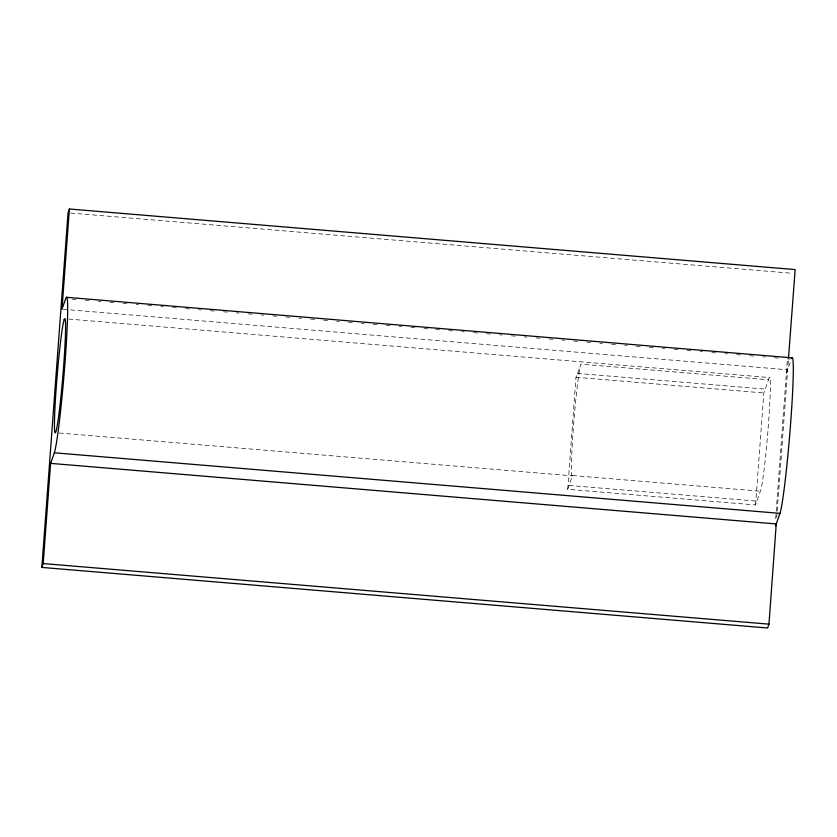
<?xml version="1.0" encoding="UTF-8"?>
<svg xmlns="http://www.w3.org/2000/svg" width="837" height="837" viewBox="0 0 837 837"><rect width="100%" height="100%" fill="white"/><g stroke="black" fill="none" stroke-linecap="round" stroke-linejoin="round"><path stroke-width="0.63" stroke-dasharray="4.18 3.14" d="M755.56 504.973L763.836 392.951L768.544 379.778A57.178 2.856 -85.2 0 1 768.889 378.617L768.952 378.429A57.178 2.856 -85.2 0 1 768.46 424.118A57.178 2.856 -85.2 0 1 760.666 490.472L760.603 490.649A57.178 2.856 -85.2 0 1 760.362 491.214L755.56 504.973L567.716 489.289L575.992 377.267L580.093 366.826M775.679 518.72L787.397 359.314M776.726 517.465L777.102 512.275M777.207 510.988L788.412 359.366M786.341 373.626L790.944 360.381M567.716 489.289L572.508 475.531L760.362 491.214M572.393 475.709L572.456 475.625A57.178 2.856 -85.2 0 1 573.282 428.795A57.178 2.856 -85.2 0 1 580.7 364.095L768.544 379.778M70.643 213.058L792.493 273.312M72.223 299.175L76.136 299.5M85.259 300.263L89.161 300.588M98.285 301.351L100.89 301.571M110.003 302.335L113.916 302.659M123.039 303.423L126.942 303.747M136.065 304.511L138.67 304.72M147.783 305.484L151.696 305.808M160.819 306.572L163.424 306.792M172.537 307.556L176.45 307.88M185.563 308.644L189.476 308.968M198.599 309.721L201.204 309.941M210.317 310.705L214.23 311.029M223.353 311.793L227.256 312.117M236.379 312.881L238.984 313.101M248.097 313.854L252.01 314.189M261.134 314.942L263.739 315.162M272.852 315.926L276.765 316.25M285.877 317.014L289.79 317.338M298.914 318.102L301.519 318.322M310.632 319.075L314.545 319.41M323.657 320.163L327.57 320.487M336.694 321.251L339.299 321.471M348.412 322.235L352.325 322.559M361.438 323.323L364.043 323.532M373.166 324.296L377.079 324.62M386.192 325.384L390.105 325.708M399.218 326.472L401.823 326.692M410.946 327.455L414.859 327.78M423.972 328.543L427.885 328.868M435.7 329.516L439.603 329.841M448.726 330.605L452.639 330.929M461.752 331.693L464.357 331.912M473.48 332.676L477.383 333M486.506 333.754L490.419 334.089M499.532 334.842L502.137 335.062M511.261 335.825L515.163 336.15M524.286 336.913L526.891 337.133M536.015 337.886L539.917 338.221M549.041 338.975L552.954 339.309M562.066 340.063L564.672 340.282M573.795 341.046L577.697 341.37M586.821 342.134L590.734 342.459M599.847 343.222L602.452 343.442M611.575 344.195L615.477 344.52M624.601 345.283L627.206 345.503M636.329 346.267L640.232 346.591M649.355 347.355L653.258 347.679M662.381 348.443L664.986 348.652M674.109 349.416L678.012 349.74M687.135 350.504L691.038 350.829M700.161 351.592L702.766 351.812M711.889 352.576L715.792 352.9M724.915 353.664L727.52 353.873M736.644 354.637L740.546 354.961M749.67 355.725L753.572 356.049M762.695 356.813L765.3 357.033M774.424 357.786L778.326 358.121M787.45 358.874L790.055 359.094M63.298 309.313L787.627 369.776M68.676 319.054L769.517 377.56M577.342 373.417L765.196 389.1M575.992 377.267L763.836 392.951M59.186 433.022L572.184 475.845M569.066 485.45L756.92 501.122"/><path stroke-width="1.26" d="M788.506 358.069L795.15 269.577L69.387 208.999L68.038 212.849L41.85 567.423L767.613 628.001L768.962 624.151L776.244 523.941L779.969 513.363A78.688 3.934 -85.2 0 0 790.609 423.553A78.688 3.934 -85.2 0 0 791.572 358.644M41.85 567.423L43.2 563.573L50.607 463.374L54.332 452.796A78.688 3.934 -85.2 0 0 65.098 361.302A78.688 3.934 -85.2 0 0 65.715 298.631L61.99 309.209L69.387 208.999M775.627 525.866L776.244 523.941L50.607 463.374M66.541 297.302L792.221 357.87M54.332 452.796L779.969 513.363M43.2 563.573L768.962 624.151M64.187 319.608L64.125 319.786A57.178 2.856 -85.2 0 0 56.33 386.139A57.178 2.856 -85.2 0 0 55.849 431.829L55.912 431.641A57.178 2.856 -85.2 0 0 63.706 365.288A57.178 2.856 -85.2 0 0 64.187 319.608"/></g></svg>
